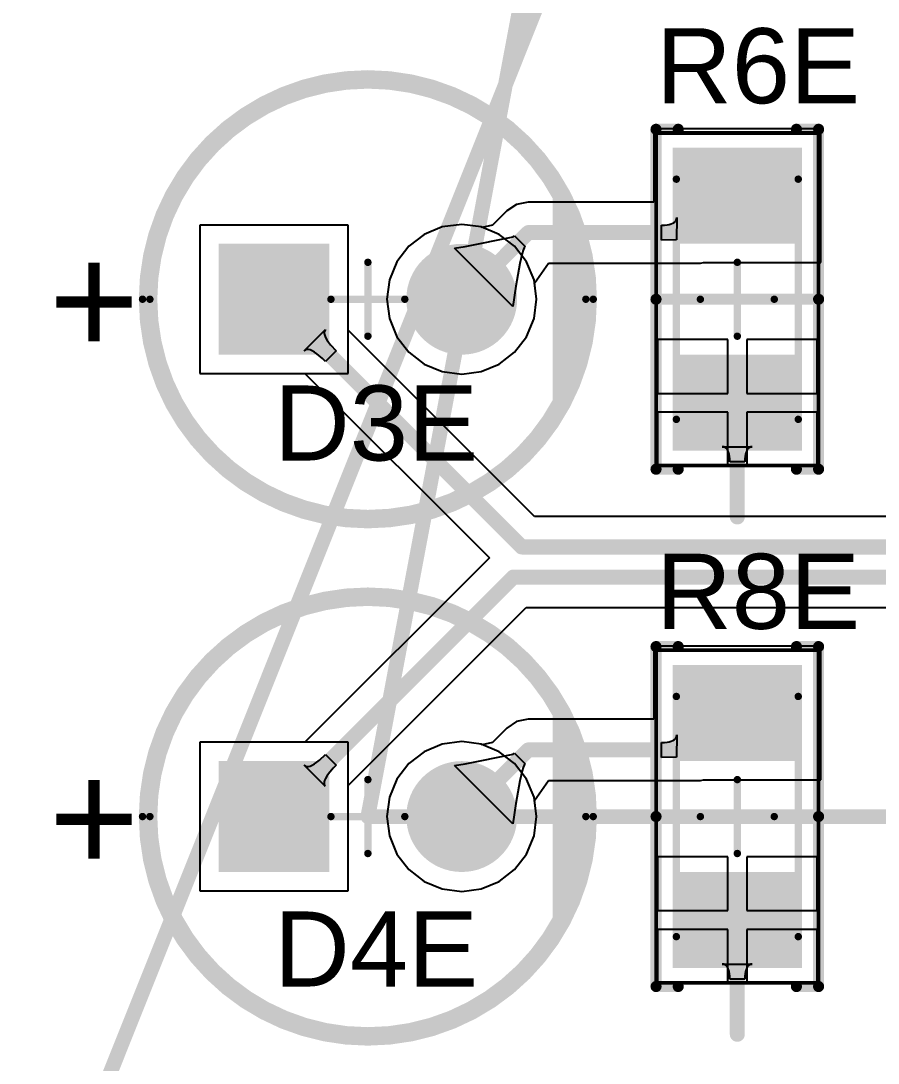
# Model space of a CAD drawing. Header units: inches. Extents: x -0.14 to 3.29, y -0.08 to 7.88.
# Drawn here: x 0.898 to 1.355, y 2.369 to 2.924 of the extents above; entities that cross this region are included whole.
import ezdxf

# ---------------------------------------------------------------- set-up
doc = ezdxf.new("R2010")
doc.units = ezdxf.units.IN
doc.header["$MEASUREMENT"] = 0
for name, color, linetype in [('Bottom Layer', 5, 'Continuous'), ('Bottom Solder', 6, 'Continuous'), ('Multi-Layer', 9, 'Continuous'), ('Pad Holes', 156, 'Continuous'), ('PCBD Notes', 76, 'Continuous'), ('Top 3D Body', 56, 'Continuous'), ('Top Courtyard', 56, 'Continuous'), ('Top Layer', 1, 'Continuous'), ('Top Overlay', 2, 'Continuous'), ('Top Paste', 8, 'Continuous'), ('Top Solder', 216, 'Continuous')]:
    doc.layers.add(name, color=color, linetype=linetype)
doc.styles.add('Arial', font='', dxfattribs={"height": 0.2})
doc.styles.get('Arial').set_extended_font_data('Arial')

# ---------------------------------------------------------------- blocks, each defined once
blk = doc.blocks.new('RES_1206_3216_312')
at = {"layer": 'Top Layer'}
for points in [[(-0.07874, -0.03248), (-0.07874, 0.03248), (-0.0315, 0.03248), (-0.0315, -0.03248)], [(0.0315, -0.03248), (0.0315, 0.03248), (0.07874, 0.03248), (0.07874, -0.03248)]]:
    blk.add_hatch(color=1, dxfattribs=at).paths.add_polyline_path(points)
at = {"layer": 'Top Paste'}
for points in [[(-0.07874, -0.03248), (-0.07874, 0.03248), (-0.0315, 0.03248), (-0.0315, -0.03248)], [(0.0315, -0.03248), (0.0315, 0.03248), (0.07874, 0.03248), (0.07874, -0.03248)]]:
    blk.add_hatch(color=8, dxfattribs=at).paths.add_polyline_path(points)
at = {"layer": 'Top Solder'}
for points in [[(-0.08071, -0.03445), (-0.08071, 0.03445), (-0.02953, 0.03445), (-0.02953, -0.03445)], [(0.02953, -0.03445), (0.02953, 0.03445), (0.08071, 0.03445), (0.08071, -0.03445)]]:
    blk.add_hatch(color=216, dxfattribs=at).paths.add_polyline_path(points)
at = {"layer": 'Top 3D Body'}
for points in [[(0.06398, 0.03248, 0.00394, 0.00394, 0), (-0.06398, 0.03248, 0.00394, 0.00394, 0)], [(-0.06398, -0.03248, 0.00394, 0.00394, 0), (-0.06398, 0.03248, 0.00394, 0.00394, 0)], [(0.06398, -0.03248, 0.00394, 0.00394, 0), (0.06398, 0.03248, 0.00394, 0.00394, 0)], [(0.06398, -0.03248, 0.00394, 0.00394, 0), (-0.06398, -0.03248, 0.00394, 0.00394, 0)]]:
    blk.add_lwpolyline(points, format="xyseb", dxfattribs=at)
for points in [[(-0.06496, 0.03248, 0.00197, 0.00197, 1), (-0.06299, 0.03248, 0.00197, 0.00197, 1)], [(-0.06496, 0.03248, 0.00197, 0.00197, 1), (-0.06299, 0.03248, 0.00197, 0.00197, 1)], [(0.06299, 0.03248, 0.00197, 0.00197, 1), (0.06496, 0.03248, 0.00197, 0.00197, 1)], [(0.06299, 0.03248, 0.00197, 0.00197, 1), (0.06496, 0.03248, 0.00197, 0.00197, 1)], [(-0.06496, -0.03248, 0.00197, 0.00197, 1), (-0.06299, -0.03248, 0.00197, 0.00197, 1)], [(-0.06496, -0.03248, 0.00197, 0.00197, 1), (-0.06299, -0.03248, 0.00197, 0.00197, 1)], [(0.06299, -0.03248, 0.00197, 0.00197, 1), (0.06496, -0.03248, 0.00197, 0.00197, 1)], [(0.06299, -0.03248, 0.00197, 0.00197, 1), (0.06496, -0.03248, 0.00197, 0.00197, 1)]]:
    blk.add_lwpolyline(points, format="xyseb", close=True, dxfattribs=at)
at = {"layer": 'Top Courtyard'}
for points in [[(0.08858, 0.04331, 0.00197, 0.00197, 0), (-0.08858, 0.04331, 0.00197, 0.00197, 0)], [(-0.08858, -0.04331, 0.00197, 0.00197, 0), (-0.08858, 0.04331, 0.00197, 0.00197, 0)], [(0.08858, -0.04331, 0.00197, 0.00197, 0), (0.08858, 0.04331, 0.00197, 0.00197, 0)], [(0, -0.01968, 0.00394, 0.00394, 0), (0, 0.01969, 0.00394, 0.00394, 0)], [(0.01969, 0, 0.00394, 0.00394, 0), (-0.01968, 0, 0.00394, 0.00394, 0)], [(0.08858, -0.04331, 0.00197, 0.00197, 0), (-0.08858, -0.04331, 0.00197, 0.00197, 0)]]:
    blk.add_lwpolyline(points, format="xyseb", dxfattribs=at)
for points in [[(-0.08907, 0.04331, 0.000984, 0.000984, 1), (-0.08809, 0.04331, 0.000984, 0.000984, 1)], [(-0.08907, 0.04331, 0.000984, 0.000984, 1), (-0.08809, 0.04331, 0.000984, 0.000984, 1)], [(0.08809, 0.04331, 0.000984, 0.000984, 1), (0.08907, 0.04331, 0.000984, 0.000984, 1)], [(0.08809, 0.04331, 0.000984, 0.000984, 1), (0.08907, 0.04331, 0.000984, 0.000984, 1)], [(-0.00098, 0.01969, 0.00197, 0.00197, 1), (0.00098, 0.01969, 0.00197, 0.00197, 1)], [(-0.02067, 0, 0.00197, 0.00197, 1), (-0.0187, 0, 0.00197, 0.00197, 1)], [(0.0187, 0, 0.00197, 0.00197, 1), (0.02067, 0, 0.00197, 0.00197, 1)], [(-0.00098, -0.01968, 0.00197, 0.00197, 1), (0.00098, -0.01968, 0.00197, 0.00197, 1)], [(-0.08907, -0.04331, 0.000984, 0.000984, 1), (-0.08809, -0.04331, 0.000984, 0.000984, 1)], [(-0.08907, -0.04331, 0.000984, 0.000984, 1), (-0.08809, -0.04331, 0.000984, 0.000984, 1)], [(0.08809, -0.04331, 0.000984, 0.000984, 1), (0.08907, -0.04331, 0.000984, 0.000984, 1)], [(0.08809, -0.04331, 0.000984, 0.000984, 1), (0.08907, -0.04331, 0.000984, 0.000984, 1)]]:
    blk.add_lwpolyline(points, format="xyseb", close=True, dxfattribs=at)
at = {"layer": 'Top Overlay'}
for points in [[(0.09055, 0.04331, 0.00591, 0.00591, 0), (-0.09055, 0.04331, 0.00591, 0.00591, 0)], [(-0.09055, 0.0315, 0.00591, 0.00591, 0), (-0.09055, 0.04331, 0.00591, 0.00591, 0)], [(0, -0.04331, 0.00591, 0.00591, 0), (0, 0.04331, 0.00591, 0.00591, 0)], [(0.09055, 0.0315, 0.00591, 0.00591, 0), (0.09055, 0.04331, 0.00591, 0.00591, 0)], [(-0.09055, -0.04331, 0.00591, 0.00591, 0), (-0.09055, -0.03149, 0.00591, 0.00591, 0)], [(0.09055, -0.04331, 0.00591, 0.00591, 0), (0.09055, -0.03149, 0.00591, 0.00591, 0)], [(0.09055, -0.04331, 0.00591, 0.00591, 0), (-0.09055, -0.04331, 0.00591, 0.00591, 0)]]:
    blk.add_lwpolyline(points, format="xyseb", dxfattribs=at)
for points in [[(-0.09203, 0.04331, 0.00295, 0.00295, 1), (-0.08907, 0.04331, 0.00295, 0.00295, 1)], [(-0.09203, 0.04331, 0.00295, 0.00295, 1), (-0.08907, 0.04331, 0.00295, 0.00295, 1)], [(-0.00148, 0.04331, 0.00295, 0.00295, 1), (0.00148, 0.04331, 0.00295, 0.00295, 1)], [(0.08908, 0.04331, 0.00295, 0.00295, 1), (0.09203, 0.04331, 0.00295, 0.00295, 1)], [(0.08908, 0.04331, 0.00295, 0.00295, 1), (0.09203, 0.04331, 0.00295, 0.00295, 1)], [(-0.09203, 0.0315, 0.00295, 0.00295, 1), (-0.08907, 0.0315, 0.00295, 0.00295, 1)], [(0.08908, 0.0315, 0.00295, 0.00295, 1), (0.09203, 0.0315, 0.00295, 0.00295, 1)], [(-0.09203, -0.03149, 0.00295, 0.00295, 1), (-0.08907, -0.03149, 0.00295, 0.00295, 1)], [(0.08908, -0.03149, 0.00295, 0.00295, 1), (0.09203, -0.03149, 0.00295, 0.00295, 1)], [(-0.09203, -0.04331, 0.00295, 0.00295, 1), (-0.08907, -0.04331, 0.00295, 0.00295, 1)], [(-0.09203, -0.04331, 0.00295, 0.00295, 1), (-0.08907, -0.04331, 0.00295, 0.00295, 1)], [(-0.00148, -0.04331, 0.00295, 0.00295, 1), (0.00148, -0.04331, 0.00295, 0.00295, 1)], [(0.08908, -0.04331, 0.00295, 0.00295, 1), (0.09203, -0.04331, 0.00295, 0.00295, 1)], [(0.08908, -0.04331, 0.00295, 0.00295, 1), (0.09203, -0.04331, 0.00295, 0.00295, 1)]]:
    blk.add_lwpolyline(points, format="xyseb", close=True, dxfattribs=at)
blk = doc.blocks.new('RES_1206_3216_332')
at = {"layer": 'Top Layer'}
for points in [[(-0.07874, -0.03248), (-0.07874, 0.03248), (-0.0315, 0.03248), (-0.0315, -0.03248)], [(0.0315, -0.03248), (0.0315, 0.03248), (0.07874, 0.03248), (0.07874, -0.03248)]]:
    blk.add_hatch(color=1, dxfattribs=at).paths.add_polyline_path(points)
at = {"layer": 'Top Paste'}
for points in [[(-0.07874, -0.03248), (-0.07874, 0.03248), (-0.0315, 0.03248), (-0.0315, -0.03248)], [(0.0315, -0.03248), (0.0315, 0.03248), (0.07874, 0.03248), (0.07874, -0.03248)]]:
    blk.add_hatch(color=8, dxfattribs=at).paths.add_polyline_path(points)
at = {"layer": 'Top Solder'}
for points in [[(-0.08071, -0.03445), (-0.08071, 0.03445), (-0.02953, 0.03445), (-0.02953, -0.03445)], [(0.02953, -0.03445), (0.02953, 0.03445), (0.08071, 0.03445), (0.08071, -0.03445)]]:
    blk.add_hatch(color=216, dxfattribs=at).paths.add_polyline_path(points)
at = {"layer": 'Top 3D Body'}
for points in [[(0.06398, 0.03248, 0.00394, 0.00394, 0), (-0.06398, 0.03248, 0.00394, 0.00394, 0)], [(-0.06398, -0.03248, 0.00394, 0.00394, 0), (-0.06398, 0.03248, 0.00394, 0.00394, 0)], [(0.06398, -0.03248, 0.00394, 0.00394, 0), (0.06398, 0.03248, 0.00394, 0.00394, 0)], [(0.06398, -0.03248, 0.00394, 0.00394, 0), (-0.06398, -0.03248, 0.00394, 0.00394, 0)]]:
    blk.add_lwpolyline(points, format="xyseb", dxfattribs=at)
for points in [[(-0.06496, 0.03248, 0.00197, 0.00197, 1), (-0.06299, 0.03248, 0.00197, 0.00197, 1)], [(-0.06496, 0.03248, 0.00197, 0.00197, 1), (-0.06299, 0.03248, 0.00197, 0.00197, 1)], [(0.06299, 0.03248, 0.00197, 0.00197, 1), (0.06496, 0.03248, 0.00197, 0.00197, 1)], [(0.06299, 0.03248, 0.00197, 0.00197, 1), (0.06496, 0.03248, 0.00197, 0.00197, 1)], [(-0.06496, -0.03248, 0.00197, 0.00197, 1), (-0.06299, -0.03248, 0.00197, 0.00197, 1)], [(-0.06496, -0.03248, 0.00197, 0.00197, 1), (-0.06299, -0.03248, 0.00197, 0.00197, 1)], [(0.06299, -0.03248, 0.00197, 0.00197, 1), (0.06496, -0.03248, 0.00197, 0.00197, 1)], [(0.06299, -0.03248, 0.00197, 0.00197, 1), (0.06496, -0.03248, 0.00197, 0.00197, 1)]]:
    blk.add_lwpolyline(points, format="xyseb", close=True, dxfattribs=at)
at = {"layer": 'Top Courtyard'}
for points in [[(0.08858, 0.04331, 0.00197, 0.00197, 0), (-0.08858, 0.04331, 0.00197, 0.00197, 0)], [(-0.08858, -0.04331, 0.00197, 0.00197, 0), (-0.08858, 0.04331, 0.00197, 0.00197, 0)], [(0.08858, -0.04331, 0.00197, 0.00197, 0), (0.08858, 0.04331, 0.00197, 0.00197, 0)], [(0, -0.01968, 0.00394, 0.00394, 0), (0, 0.01969, 0.00394, 0.00394, 0)], [(0.01968, 0, 0.00394, 0.00394, 0), (-0.01969, 0, 0.00394, 0.00394, 0)], [(0.08858, -0.04331, 0.00197, 0.00197, 0), (-0.08858, -0.04331, 0.00197, 0.00197, 0)]]:
    blk.add_lwpolyline(points, format="xyseb", dxfattribs=at)
for points in [[(-0.08907, 0.04331, 0.000984, 0.000984, 1), (-0.08809, 0.04331, 0.000984, 0.000984, 1)], [(-0.08907, 0.04331, 0.000984, 0.000984, 1), (-0.08809, 0.04331, 0.000984, 0.000984, 1)], [(0.08809, 0.04331, 0.000984, 0.000984, 1), (0.08907, 0.04331, 0.000984, 0.000984, 1)], [(0.08809, 0.04331, 0.000984, 0.000984, 1), (0.08907, 0.04331, 0.000984, 0.000984, 1)], [(-0.00098, 0.01969, 0.00197, 0.00197, 1), (0.00098, 0.01969, 0.00197, 0.00197, 1)], [(-0.02067, 0, 0.00197, 0.00197, 1), (-0.0187, 0, 0.00197, 0.00197, 1)], [(0.0187, 0, 0.00197, 0.00197, 1), (0.02067, 0, 0.00197, 0.00197, 1)], [(-0.00098, -0.01968, 0.00197, 0.00197, 1), (0.00098, -0.01968, 0.00197, 0.00197, 1)], [(-0.08907, -0.04331, 0.000984, 0.000984, 1), (-0.08809, -0.04331, 0.000984, 0.000984, 1)], [(-0.08907, -0.04331, 0.000984, 0.000984, 1), (-0.08809, -0.04331, 0.000984, 0.000984, 1)], [(0.08809, -0.04331, 0.000984, 0.000984, 1), (0.08907, -0.04331, 0.000984, 0.000984, 1)], [(0.08809, -0.04331, 0.000984, 0.000984, 1), (0.08907, -0.04331, 0.000984, 0.000984, 1)]]:
    blk.add_lwpolyline(points, format="xyseb", close=True, dxfattribs=at)
at = {"layer": 'Top Overlay'}
for points in [[(0.09055, 0.04331, 0.00591, 0.00591, 0), (-0.09055, 0.04331, 0.00591, 0.00591, 0)], [(-0.09055, 0.0315, 0.00591, 0.00591, 0), (-0.09055, 0.04331, 0.00591, 0.00591, 0)], [(0, -0.04331, 0.00591, 0.00591, 0), (0, 0.04331, 0.00591, 0.00591, 0)], [(0.09055, 0.0315, 0.00591, 0.00591, 0), (0.09055, 0.04331, 0.00591, 0.00591, 0)], [(-0.09055, -0.04331, 0.00591, 0.00591, 0), (-0.09055, -0.03149, 0.00591, 0.00591, 0)], [(0.09055, -0.04331, 0.00591, 0.00591, 0), (0.09055, -0.03149, 0.00591, 0.00591, 0)], [(0.09055, -0.04331, 0.00591, 0.00591, 0), (-0.09055, -0.04331, 0.00591, 0.00591, 0)]]:
    blk.add_lwpolyline(points, format="xyseb", dxfattribs=at)
for points in [[(-0.09203, 0.04331, 0.00295, 0.00295, 1), (-0.08908, 0.04331, 0.00295, 0.00295, 1)], [(-0.09203, 0.04331, 0.00295, 0.00295, 1), (-0.08908, 0.04331, 0.00295, 0.00295, 1)], [(-0.00148, 0.04331, 0.00295, 0.00295, 1), (0.00148, 0.04331, 0.00295, 0.00295, 1)], [(0.08907, 0.04331, 0.00295, 0.00295, 1), (0.09203, 0.04331, 0.00295, 0.00295, 1)], [(0.08907, 0.04331, 0.00295, 0.00295, 1), (0.09203, 0.04331, 0.00295, 0.00295, 1)], [(-0.09203, 0.0315, 0.00295, 0.00295, 1), (-0.08908, 0.0315, 0.00295, 0.00295, 1)], [(0.08907, 0.0315, 0.00295, 0.00295, 1), (0.09203, 0.0315, 0.00295, 0.00295, 1)], [(-0.09203, -0.03149, 0.00295, 0.00295, 1), (-0.08908, -0.03149, 0.00295, 0.00295, 1)], [(0.08907, -0.03149, 0.00295, 0.00295, 1), (0.09203, -0.03149, 0.00295, 0.00295, 1)], [(-0.09203, -0.04331, 0.00295, 0.00295, 1), (-0.08908, -0.04331, 0.00295, 0.00295, 1)], [(-0.09203, -0.04331, 0.00295, 0.00295, 1), (-0.08908, -0.04331, 0.00295, 0.00295, 1)], [(-0.00148, -0.04331, 0.00295, 0.00295, 1), (0.00148, -0.04331, 0.00295, 0.00295, 1)], [(0.08907, -0.04331, 0.00295, 0.00295, 1), (0.09203, -0.04331, 0.00295, 0.00295, 1)], [(0.08907, -0.04331, 0.00295, 0.00295, 1), (0.09203, -0.04331, 0.00295, 0.00295, 1)]]:
    blk.add_lwpolyline(points, format="xyseb", close=True, dxfattribs=at)
blk = doc.blocks.new('ED49B4F6_595F_4D62_96BB_D7184CAA9B94_415')
at = {"layer": 'Bottom Layer'}
blk.add_hatch(color=5, dxfattribs=at).paths.add_polyline_path([(-0.02244, -0.02756), (-0.07756, -0.02756), (-0.07756, 0.02756), (-0.02244, 0.02756)])
h = blk.add_hatch(color=5, dxfattribs=at)
edge = h.paths.add_edge_path()
edge.add_arc((0.05, 0), 0.02756, 0, 360)
at = {"layer": 'Bottom Solder'}
blk.add_hatch(color=6, dxfattribs=at).paths.add_polyline_path([(-0.02047, -0.02953), (-0.07953, -0.02953), (-0.07953, 0.02953), (-0.02047, 0.02953)])
h = blk.add_hatch(color=6, dxfattribs=at)
edge = h.paths.add_edge_path()
edge.add_arc((0.05, 0), 0.02953, 0, 360)
at = {"layer": 'Multi-Layer'}
blk.add_hatch(color=9, dxfattribs=at).paths.add_polyline_path([(-0.02244, -0.02756), (-0.07756, -0.02756), (-0.07756, 0.02756), (-0.02244, 0.02756)])
h = blk.add_hatch(color=9, dxfattribs=at)
edge = h.paths.add_edge_path()
edge.add_arc((0.05, 0), 0.02756, 0, 360)
at = {"layer": 'Pad Holes'}
h = blk.add_hatch(color=7, dxfattribs=at)
edge = h.paths.add_edge_path()
edge.add_arc((-0.05, 0), 0.0175, 0, 360)
h = blk.add_hatch(color=7, dxfattribs=at)
edge = h.paths.add_edge_path()
edge.add_arc((0.05, 0), 0.0175, 0, 360)
at = {"layer": 'Top Layer'}
blk.add_hatch(color=1, dxfattribs=at).paths.add_polyline_path([(-0.02244, -0.02756), (-0.07756, -0.02756), (-0.07756, 0.02756), (-0.02244, 0.02756)])
h = blk.add_hatch(color=1, dxfattribs=at)
edge = h.paths.add_edge_path()
edge.add_arc((0.05, 0), 0.02756, 0, 360)
at = {"layer": 'Top Solder'}
blk.add_hatch(color=216, dxfattribs=at).paths.add_polyline_path([(-0.02047, -0.02953), (-0.07953, -0.02953), (-0.07953, 0.02953), (-0.02047, 0.02953)])
h = blk.add_hatch(color=216, dxfattribs=at)
edge = h.paths.add_edge_path()
edge.add_arc((0.05, 0), 0.02953, 0, 360)
at = {"layer": 'Top 3D Body'}
for points in [[(0.11614, 0, 0.00394, 0.00394, 1), (-0.11614, 0, 0.00394, 0.00394, 1)], [(-0.11713, 0, 0.00197, 0.00197, 1), (-0.11516, 0, 0.00197, 0.00197, 1)], [(0.11516, 0, 0.00197, 0.00197, 1), (0.11713, 0, 0.00197, 0.00197, 1)]]:
    blk.add_lwpolyline(points, format="xyseb", close=True, dxfattribs=at)
at = {"layer": 'Top Courtyard'}
for points in [[(0.12008, 0, 0.00394, 0.00394, 1), (-0.12008, 0, 0.00394, 0.00394, 1)], [(-0.00098, 0.01968, 0.00197, 0.00197, 1), (0.00099, 0.01968, 0.00197, 0.00197, 1)], [(-0.12106, 0, 0.00197, 0.00197, 1), (-0.11909, 0, 0.00197, 0.00197, 1)], [(-0.02067, 0, 0.00197, 0.00197, 1), (-0.0187, 0, 0.00197, 0.00197, 1)], [(0.0187, 0, 0.00197, 0.00197, 1), (0.02067, 0, 0.00197, 0.00197, 1)], [(0.11909, 0, 0.00197, 0.00197, 1), (0.12106, 0, 0.00197, 0.00197, 1)], [(-0.00098, -0.01969, 0.00197, 0.00197, 1), (0.00099, -0.01969, 0.00197, 0.00197, 1)]]:
    blk.add_lwpolyline(points, format="xyseb", close=True, dxfattribs=at)
for points in [[(0, -0.01969, 0.00394, 0.00394, 0), (0, 0.01968, 0.00394, 0.00394, 0)], [(-0.01968, 0, 0.00394, 0.00394, 0), (0.01969, 0, 0.00394, 0.00394, 0)]]:
    blk.add_lwpolyline(points, format="xyseb", dxfattribs=at)
at = {"layer": 'Top Overlay'}
for points in [[(0.11614, 0, 0.00787, 0.00787, 1), (-0.11614, 0, 0.00787, 0.00787, 1)], [(0.10039, 0.05512, 0.00394, 0.00394, 1), (0.10433, 0.05512, 0.00394, 0.00394, 1)], [(0.10433, 0.03937, 0.00394, 0.00394, 1), (0.10827, 0.03937, 0.00394, 0.00394, 1)], [(0.10827, 0.02362, 0.00394, 0.00394, 1), (0.11221, 0.02362, 0.00394, 0.00394, 1)], [(-0.11811, 0, 0.00394, 0.00394, 1), (-0.11417, 0, 0.00394, 0.00394, 1)], [(0.11417, 0, 0.00394, 0.00394, 1), (0.11811, 0, 0.00394, 0.00394, 1)], [(0.10827, -0.02756, 0.00394, 0.00394, 1), (0.11221, -0.02756, 0.00394, 0.00394, 1)], [(0.10039, -0.03937, 0.00394, 0.00394, 1), (0.10433, -0.03937, 0.00394, 0.00394, 1)], [(0.10039, -0.03937, 0.00394, 0.00394, 1), (0.10433, -0.03937, 0.00394, 0.00394, 1)], [(0.10433, -0.03937, 0.00394, 0.00394, 1), (0.10827, -0.03937, 0.00394, 0.00394, 1)], [(0.10039, -0.05512, 0.00394, 0.00394, 1), (0.10433, -0.05512, 0.00394, 0.00394, 1)]]:
    blk.add_lwpolyline(points, format="xyseb", close=True, dxfattribs=at)
for points in [[(0.10236, -0.03937, 0.00787, 0.00787, 0), (0.10236, 0.05512, 0.00787, 0.00787, 0)], [(0.1063, -0.03937, 0.00787, 0.00787, 0), (0.1063, 0.03937, 0.00787, 0.00787, 0)], [(0.11024, -0.02756, 0.00787, 0.00787, 0), (0.11024, 0.02362, 0.00787, 0.00787, 0)], [(0.10236, -0.05512, 0.00787, 0.00787, 0), (0.10236, -0.03937, 0.00787, 0.00787, 0)]]:
    blk.add_lwpolyline(points, format="xyseb", dxfattribs=at)
at = {"layer": 'Top Overlay', "style": 'Arial'}
blk.add_text('+', height=0.05906, dxfattribs=at).set_placement((-0.17, -0.03))
blk = doc.blocks.new('ED49B4F6_595F_4D62_96BB_D7184CAA9B94_425')
at = {"layer": 'Bottom Layer'}
blk.add_hatch(color=5, dxfattribs=at).paths.add_polyline_path([(-0.02244, -0.02756), (-0.07756, -0.02756), (-0.07756, 0.02756), (-0.02244, 0.02756)])
h = blk.add_hatch(color=5, dxfattribs=at)
edge = h.paths.add_edge_path()
edge.add_arc((0.05, 0), 0.02756, 0, 360)
at = {"layer": 'Bottom Solder'}
blk.add_hatch(color=6, dxfattribs=at).paths.add_polyline_path([(-0.02047, -0.02953), (-0.07953, -0.02953), (-0.07953, 0.02953), (-0.02047, 0.02953)])
h = blk.add_hatch(color=6, dxfattribs=at)
edge = h.paths.add_edge_path()
edge.add_arc((0.05, 0), 0.02953, 0, 360)
at = {"layer": 'Multi-Layer'}
blk.add_hatch(color=9, dxfattribs=at).paths.add_polyline_path([(-0.02244, -0.02756), (-0.07756, -0.02756), (-0.07756, 0.02756), (-0.02244, 0.02756)])
h = blk.add_hatch(color=9, dxfattribs=at)
edge = h.paths.add_edge_path()
edge.add_arc((0.05, 0), 0.02756, 0, 360)
at = {"layer": 'Pad Holes'}
h = blk.add_hatch(color=7, dxfattribs=at)
edge = h.paths.add_edge_path()
edge.add_arc((-0.05, 0), 0.0175, 0, 360)
h = blk.add_hatch(color=7, dxfattribs=at)
edge = h.paths.add_edge_path()
edge.add_arc((0.05, 0), 0.0175, 0, 360)
at = {"layer": 'Top Layer'}
blk.add_hatch(color=1, dxfattribs=at).paths.add_polyline_path([(-0.02244, -0.02756), (-0.07756, -0.02756), (-0.07756, 0.02756), (-0.02244, 0.02756)])
h = blk.add_hatch(color=1, dxfattribs=at)
edge = h.paths.add_edge_path()
edge.add_arc((0.05, 0), 0.02756, 0, 360)
at = {"layer": 'Top Solder'}
blk.add_hatch(color=216, dxfattribs=at).paths.add_polyline_path([(-0.02047, -0.02953), (-0.07953, -0.02953), (-0.07953, 0.02953), (-0.02047, 0.02953)])
h = blk.add_hatch(color=216, dxfattribs=at)
edge = h.paths.add_edge_path()
edge.add_arc((0.05, 0), 0.02953, 0, 360)
at = {"layer": 'Top 3D Body'}
for points in [[(0.11614, 0, 0.00394, 0.00394, 1), (-0.11614, 0, 0.00394, 0.00394, 1)], [(-0.11713, 0, 0.00197, 0.00197, 1), (-0.11516, 0, 0.00197, 0.00197, 1)], [(0.11516, 0, 0.00197, 0.00197, 1), (0.11713, 0, 0.00197, 0.00197, 1)]]:
    blk.add_lwpolyline(points, format="xyseb", close=True, dxfattribs=at)
at = {"layer": 'Top Courtyard'}
for points in [[(0.12008, 0, 0.00394, 0.00394, 1), (-0.12008, 0, 0.00394, 0.00394, 1)], [(-0.00098, 0.01969, 0.00197, 0.00197, 1), (0.00099, 0.01969, 0.00197, 0.00197, 1)], [(-0.12106, 0, 0.00197, 0.00197, 1), (-0.11909, 0, 0.00197, 0.00197, 1)], [(-0.02067, 0, 0.00197, 0.00197, 1), (-0.0187, 0, 0.00197, 0.00197, 1)], [(0.0187, 0, 0.00197, 0.00197, 1), (0.02067, 0, 0.00197, 0.00197, 1)], [(0.11909, 0, 0.00197, 0.00197, 1), (0.12106, 0, 0.00197, 0.00197, 1)], [(-0.00098, -0.01968, 0.00197, 0.00197, 1), (0.00099, -0.01968, 0.00197, 0.00197, 1)]]:
    blk.add_lwpolyline(points, format="xyseb", close=True, dxfattribs=at)
for points in [[(0, -0.01968, 0.00394, 0.00394, 0), (0, 0.01969, 0.00394, 0.00394, 0)], [(-0.01968, 0, 0.00394, 0.00394, 0), (0.01969, 0, 0.00394, 0.00394, 0)]]:
    blk.add_lwpolyline(points, format="xyseb", dxfattribs=at)
at = {"layer": 'Top Overlay'}
for points in [[(0.11614, 0, 0.00787, 0.00787, 1), (-0.11614, 0, 0.00787, 0.00787, 1)], [(0.10039, 0.05512, 0.00394, 0.00394, 1), (0.10433, 0.05512, 0.00394, 0.00394, 1)], [(0.10433, 0.03937, 0.00394, 0.00394, 1), (0.10827, 0.03937, 0.00394, 0.00394, 1)], [(0.10827, 0.02362, 0.00394, 0.00394, 1), (0.11221, 0.02362, 0.00394, 0.00394, 1)], [(-0.11811, 0, 0.00394, 0.00394, 1), (-0.11417, 0, 0.00394, 0.00394, 1)], [(0.11417, 0, 0.00394, 0.00394, 1), (0.11811, 0, 0.00394, 0.00394, 1)], [(0.10827, -0.02756, 0.00394, 0.00394, 1), (0.11221, -0.02756, 0.00394, 0.00394, 1)], [(0.10039, -0.03937, 0.00394, 0.00394, 1), (0.10433, -0.03937, 0.00394, 0.00394, 1)], [(0.10039, -0.03937, 0.00394, 0.00394, 1), (0.10433, -0.03937, 0.00394, 0.00394, 1)], [(0.10433, -0.03937, 0.00394, 0.00394, 1), (0.10827, -0.03937, 0.00394, 0.00394, 1)], [(0.10039, -0.05512, 0.00394, 0.00394, 1), (0.10433, -0.05512, 0.00394, 0.00394, 1)]]:
    blk.add_lwpolyline(points, format="xyseb", close=True, dxfattribs=at)
for points in [[(0.10236, -0.03937, 0.00787, 0.00787, 0), (0.10236, 0.05512, 0.00787, 0.00787, 0)], [(0.1063, -0.03937, 0.00787, 0.00787, 0), (0.1063, 0.03937, 0.00787, 0.00787, 0)], [(0.11024, -0.02756, 0.00787, 0.00787, 0), (0.11024, 0.02362, 0.00787, 0.00787, 0)], [(0.10236, -0.05512, 0.00787, 0.00787, 0), (0.10236, -0.03937, 0.00787, 0.00787, 0)]]:
    blk.add_lwpolyline(points, format="xyseb", dxfattribs=at)
at = {"layer": 'Top Overlay', "style": 'Arial'}
blk.add_text('+', height=0.05906, dxfattribs=at).set_placement((-0.17, -0.03))

msp = doc.modelspace()

# ---------------------------------------------------------------- linework, layer by layer
at = {"layer": 'Bottom Layer'}
for p, q in [((1.13268, 2.81549), (1.12235, 2.81413)), ((1.143, 2.81413), (1.13268, 2.81549)), ((1.07224, 2.81515), (0.99312, 2.81515)), ((0.99312, 2.81515), (0.99312, 2.73603)), ((1.07224, 2.73603), (1.07224, 2.81515)), ((1.11273, 2.81014), (1.10446, 2.8038)), ((1.12235, 2.81413), (1.11273, 2.81014)), ((1.15263, 2.81014), (1.143, 2.81413)), ((1.16089, 2.8038), (1.15263, 2.81014)), ((1.10446, 2.8038), (1.09812, 2.79554)), ((1.16723, 2.79554), (1.16089, 2.8038)), ((1.09812, 2.79554), (1.09414, 2.78592)), ((1.17122, 2.78592), (1.16723, 2.79554)), ((1.09414, 2.78592), (1.09278, 2.77559)), ((1.17258, 2.77559), (1.17122, 2.78592)), ((1.09278, 2.77559), (1.09414, 2.76526)), ((1.17122, 2.76526), (1.17258, 2.77559)), ((1.09414, 2.76526), (1.09812, 2.75564)), ((1.16723, 2.75564), (1.17122, 2.76526)), ((1.09812, 2.75564), (1.10446, 2.74738)), ((1.16089, 2.74738), (1.16723, 2.75564)), ((1.10446, 2.74738), (1.11273, 2.74104)), ((1.15263, 2.74104), (1.16089, 2.74738)), ((1.11273, 2.74104), (1.12235, 2.73705)), ((1.143, 2.73705), (1.15263, 2.74104)), ((0.99312, 2.73603), (1.07224, 2.73603)), ((1.12235, 2.73705), (1.13268, 2.73569)), ((1.13268, 2.73569), (1.143, 2.73705)), ((1.07224, 2.53956), (0.99312, 2.53956)), ((0.99312, 2.53956), (0.99312, 2.46044)), ((1.07224, 2.46044), (1.07224, 2.53956)), ((1.12235, 2.53854), (1.11273, 2.53455)), ((1.13268, 2.5399), (1.12235, 2.53854)), ((1.143, 2.53854), (1.13268, 2.5399)), ((1.15263, 2.53455), (1.143, 2.53854)), ((1.11273, 2.53455), (1.10446, 2.52821)), ((1.16089, 2.52821), (1.15263, 2.53455)), ((1.10446, 2.52821), (1.09812, 2.51995)), ((1.16723, 2.51995), (1.16089, 2.52821)), ((1.09812, 2.51995), (1.09414, 2.51033)), ((1.17122, 2.51033), (1.16723, 2.51995)), ((1.09414, 2.51033), (1.09278, 2.5)), ((1.17258, 2.5), (1.17122, 2.51033)), ((1.09278, 2.5), (1.09414, 2.48967)), ((1.17122, 2.48967), (1.17258, 2.5)), ((1.09414, 2.48967), (1.09812, 2.48005)), ((1.16723, 2.48005), (1.17122, 2.48967)), ((1.09812, 2.48005), (1.10446, 2.47179)), ((1.16089, 2.47179), (1.16723, 2.48005)), ((1.10446, 2.47179), (1.11273, 2.46545)), ((1.15263, 2.46545), (1.16089, 2.47179)), ((0.99312, 2.46044), (1.07224, 2.46044)), ((1.11273, 2.46545), (1.12235, 2.46146)), ((1.12235, 2.46146), (1.13268, 2.4601)), ((1.13268, 2.4601), (1.143, 2.46146)), ((1.143, 2.46146), (1.15263, 2.46545))]:
    msp.add_line(p, q, dxfattribs=at)
at = {"layer": 'PCBD Notes'}
for points in [[(0, 0, 0.00787, 0.00787, 0), (3.14961, 7.87402, 0.00787, 0.00787, 0)], [(1.08268, 2.5, 0.00787, 0.00787, 0), (2.06693, 7.73622, 0.00787, 0.00787, 0)], [(1.08268, 2.5, 0.00787, 0.00787, 0), (2.06693, 2.5, 0.00787, 0.00787, 0)]]:
    msp.add_lwpolyline(points, format="xyseb", dxfattribs=at)
msp.add_lwpolyline([(1.08071, 2.5, 0.00394, 0.00394, 1), (1.08465, 2.5, 0.00394, 0.00394, 1)], format="xyseb", close=True, dxfattribs=at)
msp.add_lwpolyline([(1.08071, 2.5, 0.00394, 0.00394, 1), (1.08465, 2.5, 0.00394, 0.00394, 1)], format="xyseb", close=True, dxfattribs=at)
at = {"layer": 'Top Layer'}
for p, q in [((1.32401, 2.86633), (1.23505, 2.86633)), ((1.23505, 2.86633), (1.23505, 2.8274)), ((1.32401, 2.79509), (1.32401, 2.86633)), ((1.16817, 2.8274), (1.16193, 2.82616)), ((1.23505, 2.8274), (1.16817, 2.8274)), ((1.15664, 2.82262), (1.149, 2.81498)), ((1.16193, 2.82616), (1.15664, 2.82262)), ((1.13268, 2.81549), (1.12235, 2.81413)), ((1.143, 2.81413), (1.13268, 2.81549)), ((1.24208, 2.81525), (1.24329, 2.81545)), ((1.24329, 2.81545), (1.24435, 2.81573)), ((1.24435, 2.81573), (1.24524, 2.81609)), ((1.24524, 2.81609), (1.24597, 2.81653)), ((1.24597, 2.81653), (1.24654, 2.81705)), ((1.24654, 2.81705), (1.24695, 2.81765)), ((1.24695, 2.81765), (1.2472, 2.81833)), ((1.24729, 2.81909), (1.24717, 2.80721)), ((1.2472, 2.81833), (1.24729, 2.81909)), ((1.07224, 2.81515), (0.99312, 2.81515)), ((0.99312, 2.81515), (0.99312, 2.73603)), ((1.07224, 2.7591), (1.07224, 2.81515)), ((1.11273, 2.81014), (1.10446, 2.8038)), ((1.12235, 2.81413), (1.11273, 2.81014)), ((1.1436, 2.81388), (1.143, 2.81413)), ((1.149, 2.81498), (1.1436, 2.81388)), ((1.23917, 2.81509), (1.2407, 2.81513)), ((1.23917, 2.80709), (1.23917, 2.81509)), ((1.2407, 2.81513), (1.24208, 2.81525)), ((1.13447, 2.8037), (1.16009, 2.80891)), ((1.16009, 2.80891), (1.16082, 2.80939)), ((1.16082, 2.80939), (1.16648, 2.80373)), ((1.24717, 2.80721), (1.23917, 2.80709)), ((1.10446, 2.8038), (1.09812, 2.79554)), ((1.1288, 2.80287), (1.13447, 2.8037)), ((1.15996, 2.77171), (1.1288, 2.80287)), ((1.16493, 2.79989), (1.16371, 2.79458)), ((1.16549, 2.80172), (1.16493, 2.79989)), ((1.166, 2.803), (1.16549, 2.80172)), ((1.16648, 2.80373), (1.166, 2.803)), ((1.09812, 2.79554), (1.09414, 2.78592)), ((1.16371, 2.79458), (1.16158, 2.78251)), ((1.17144, 2.78422), (1.17891, 2.79477)), ((1.17891, 2.79477), (1.25991, 2.79477)), ((1.25991, 2.79477), (1.26148, 2.79509)), ((1.26148, 2.79509), (1.32401, 2.79509)), ((1.09414, 2.78592), (1.09278, 2.77559)), ((1.16158, 2.78251), (1.15996, 2.77171)), ((1.17258, 2.77559), (1.17144, 2.78422)), ((1.09278, 2.77559), (1.09414, 2.76526)), ((1.17122, 2.76526), (1.17258, 2.77559)), ((1.09414, 2.76526), (1.09812, 2.75564)), ((1.16723, 2.75564), (1.17122, 2.76526)), ((1.0488, 2.74815), (1.06012, 2.75946)), ((1.05966, 2.75884), (1.05944, 2.75811)), ((1.05944, 2.75811), (1.05944, 2.75726)), ((1.05944, 2.75726), (1.05966, 2.7563)), ((1.06012, 2.75946), (1.05966, 2.75884)), ((1.05966, 2.7563), (1.06012, 2.75522)), ((1.06012, 2.75522), (1.0608, 2.75403)), ((1.17142, 2.65992), (1.07224, 2.7591)), ((1.09812, 2.75564), (1.10446, 2.74738)), ((1.16089, 2.74738), (1.16723, 2.75564)), ((1.05016, 2.74883), (1.04943, 2.7486)), ((1.05101, 2.74883), (1.05016, 2.74883)), ((1.05197, 2.7486), (1.05101, 2.74883)), ((1.0608, 2.75403), (1.0617, 2.75273)), ((1.0617, 2.75273), (1.06283, 2.75132)), ((1.06283, 2.75132), (1.06577, 2.74815)), ((1.27453, 2.75409), (1.23705, 2.75409)), ((1.23705, 2.75409), (1.23705, 2.72547)), ((1.27453, 2.72547), (1.27453, 2.75409)), ((1.32201, 2.75409), (1.28453, 2.75409)), ((1.28453, 2.75409), (1.28453, 2.72547)), ((1.32201, 2.72547), (1.32201, 2.75409)), ((1.04943, 2.7486), (1.0488, 2.74815)), ((1.05305, 2.74815), (1.05197, 2.7486)), ((1.05423, 2.74747), (1.05305, 2.74815)), ((1.05553, 2.74657), (1.05423, 2.74747)), ((1.05848, 2.74408), (1.05553, 2.74657)), ((1.06012, 2.74249), (1.05848, 2.74408)), ((1.06577, 2.74815), (1.06012, 2.74249)), ((1.10446, 2.74738), (1.11273, 2.74104)), ((1.15263, 2.74104), (1.16089, 2.74738)), ((1.11273, 2.74104), (1.12235, 2.73705)), ((1.143, 2.73705), (1.15263, 2.74104)), ((0.99312, 2.73603), (1.04917, 2.73603)), ((1.04917, 2.73603), (1.1474, 2.6378)), ((1.12235, 2.73705), (1.13268, 2.73569)), ((1.13268, 2.73569), (1.143, 2.73705)), ((1.23705, 2.72547), (1.27453, 2.72547)), ((1.28453, 2.72547), (1.32201, 2.72547)), ((1.27453, 2.71547), (1.23705, 2.71547)), ((1.23705, 2.71547), (1.23705, 2.68685)), ((1.27453, 2.68685), (1.27453, 2.71547)), ((1.32201, 2.71547), (1.28453, 2.71547)), ((1.28453, 2.71547), (1.28453, 2.68685)), ((1.32201, 2.68685), (1.32201, 2.71547)), ((1.27229, 2.69689), (1.27153, 2.69697)), ((1.27153, 2.69697), (1.28753, 2.69697)), ((1.27297, 2.69665), (1.27229, 2.69689)), ((1.27357, 2.69625), (1.27297, 2.69665)), ((1.27409, 2.69569), (1.27357, 2.69625)), ((1.27453, 2.69497), (1.27409, 2.69569)), ((1.27489, 2.69409), (1.27453, 2.69497)), ((1.27517, 2.69305), (1.27489, 2.69409)), ((1.28417, 2.69409), (1.28389, 2.69305)), ((1.28453, 2.69497), (1.28417, 2.69409)), ((1.28497, 2.69569), (1.28453, 2.69497)), ((1.28549, 2.69625), (1.28497, 2.69569)), ((1.28609, 2.69665), (1.28549, 2.69625)), ((1.28677, 2.69689), (1.28609, 2.69665)), ((1.28753, 2.69697), (1.28677, 2.69689)), ((1.27537, 2.69185), (1.27517, 2.69305)), ((1.27549, 2.69049), (1.27537, 2.69185)), ((1.27553, 2.68897), (1.27549, 2.69049)), ((1.28353, 2.68897), (1.27553, 2.68897)), ((1.28357, 2.69049), (1.28353, 2.68897)), ((1.28369, 2.69185), (1.28357, 2.69049)), ((1.28389, 2.69305), (1.28369, 2.69185)), ((1.23705, 2.68685), (1.27453, 2.68685)), ((1.28453, 2.68685), (1.32201, 2.68685)), ((1.37882, 2.65992), (1.17142, 2.65992)), ((1.1474, 2.6378), (1.04917, 2.53956)), ((1.07224, 2.51649), (1.16704, 2.61129)), ((1.16704, 2.61129), (1.39816, 2.61129)), ((1.32401, 2.59074), (1.23505, 2.59074)), ((1.23505, 2.59074), (1.23505, 2.55181)), ((1.32401, 2.5195), (1.32401, 2.59074)), ((1.16193, 2.55057), (1.15664, 2.54703)), ((1.16817, 2.55181), (1.16193, 2.55057)), ((1.23505, 2.55181), (1.16817, 2.55181)), ((1.15664, 2.54703), (1.149, 2.53939)), ((1.24729, 2.5435), (1.24717, 2.53162)), ((1.2472, 2.54274), (1.24729, 2.5435)), ((1.04917, 2.53956), (0.99312, 2.53956)), ((0.99312, 2.53956), (0.99312, 2.46044)), ((1.12235, 2.53854), (1.11273, 2.53455)), ((1.13268, 2.5399), (1.12235, 2.53854)), ((1.143, 2.53854), (1.13268, 2.5399)), ((1.1436, 2.53829), (1.143, 2.53854)), ((1.149, 2.53939), (1.1436, 2.53829)), ((1.23917, 2.5395), (1.2407, 2.53954)), ((1.23917, 2.5315), (1.23917, 2.5395)), ((1.2407, 2.53954), (1.24208, 2.53966)), ((1.24208, 2.53966), (1.24329, 2.53986)), ((1.24329, 2.53986), (1.24435, 2.54014)), ((1.24435, 2.54014), (1.24524, 2.5405)), ((1.24524, 2.5405), (1.24597, 2.54094)), ((1.24597, 2.54094), (1.24654, 2.54146)), ((1.24654, 2.54146), (1.24695, 2.54206)), ((1.24695, 2.54206), (1.2472, 2.54274)), ((1.05693, 2.53013), (1.06012, 2.5331)), ((1.06012, 2.5331), (1.06577, 2.52744)), ((1.11273, 2.53455), (1.10446, 2.52821)), ((1.13447, 2.52811), (1.16009, 2.53332)), ((1.16009, 2.53332), (1.16082, 2.5338)), ((1.16082, 2.5338), (1.16648, 2.52814)), ((1.06, 2.51613), (1.0488, 2.52732)), ((1.0488, 2.52732), (1.04941, 2.52688)), ((1.04941, 2.52688), (1.05014, 2.52666)), ((1.05014, 2.52666), (1.05098, 2.52668)), ((1.05098, 2.52668), (1.05194, 2.52691)), ((1.05194, 2.52691), (1.05302, 2.52738)), ((1.05302, 2.52738), (1.05421, 2.52807)), ((1.05421, 2.52807), (1.05551, 2.52899)), ((1.05551, 2.52899), (1.05693, 2.53013)), ((1.06577, 2.52744), (1.06418, 2.52579)), ((1.10446, 2.52821), (1.09812, 2.51995)), ((1.1288, 2.52728), (1.13447, 2.52811)), ((1.15996, 2.49612), (1.1288, 2.52728)), ((1.166, 2.52741), (1.16549, 2.52613)), ((1.16648, 2.52814), (1.166, 2.52741)), ((1.24717, 2.53162), (1.23917, 2.5315)), ((1.06075, 2.52153), (1.06006, 2.52034)), ((1.06166, 2.52283), (1.06075, 2.52153)), ((1.06418, 2.52579), (1.06166, 2.52283)), ((1.16493, 2.5243), (1.16371, 2.51899)), ((1.16549, 2.52613), (1.16493, 2.5243)), ((1.05935, 2.51831), (1.05934, 2.51746)), ((1.05934, 2.51746), (1.05956, 2.51674)), ((1.05959, 2.51926), (1.05935, 2.51831)), ((1.05956, 2.51674), (1.06, 2.51613)), ((1.06006, 2.52034), (1.05959, 2.51926)), ((1.07224, 2.46044), (1.07224, 2.51649)), ((1.09812, 2.51995), (1.09414, 2.51033)), ((1.16371, 2.51899), (1.16158, 2.50692)), ((1.17144, 2.50863), (1.17891, 2.51918)), ((1.17891, 2.51918), (1.25991, 2.51918)), ((1.25991, 2.51918), (1.26148, 2.5195)), ((1.26148, 2.5195), (1.32401, 2.5195)), ((1.09414, 2.51033), (1.09278, 2.5)), ((1.16158, 2.50692), (1.15996, 2.49612)), ((1.17258, 2.5), (1.17144, 2.50863)), ((1.09278, 2.5), (1.09414, 2.48967)), ((1.17122, 2.48967), (1.17258, 2.5)), ((1.09414, 2.48967), (1.09812, 2.48005)), ((1.16723, 2.48005), (1.17122, 2.48967)), ((1.09812, 2.48005), (1.10446, 2.47179)), ((1.16089, 2.47179), (1.16723, 2.48005)), ((1.27453, 2.4785), (1.23705, 2.4785)), ((1.23705, 2.4785), (1.23705, 2.44988)), ((1.27453, 2.44988), (1.27453, 2.4785)), ((1.32201, 2.4785), (1.28453, 2.4785)), ((1.28453, 2.4785), (1.28453, 2.44988)), ((1.32201, 2.44988), (1.32201, 2.4785)), ((1.10446, 2.47179), (1.11273, 2.46545)), ((1.15263, 2.46545), (1.16089, 2.47179)), ((0.99312, 2.46044), (1.07224, 2.46044)), ((1.11273, 2.46545), (1.12235, 2.46146)), ((1.12235, 2.46146), (1.13268, 2.4601)), ((1.13268, 2.4601), (1.143, 2.46146)), ((1.143, 2.46146), (1.15263, 2.46545)), ((1.23705, 2.44988), (1.27453, 2.44988)), ((1.28453, 2.44988), (1.32201, 2.44988)), ((1.27453, 2.43988), (1.23705, 2.43988)), ((1.23705, 2.43988), (1.23705, 2.41126)), ((1.27453, 2.41126), (1.27453, 2.43988)), ((1.32201, 2.43988), (1.28453, 2.43988)), ((1.28453, 2.43988), (1.28453, 2.41126)), ((1.32201, 2.41126), (1.32201, 2.43988)), ((1.27229, 2.4213), (1.27153, 2.42138)), ((1.27153, 2.42138), (1.28753, 2.42138)), ((1.27297, 2.42106), (1.27229, 2.4213)), ((1.27357, 2.42066), (1.27297, 2.42106)), ((1.28609, 2.42106), (1.28549, 2.42066)), ((1.28677, 2.4213), (1.28609, 2.42106)), ((1.28753, 2.42138), (1.28677, 2.4213)), ((1.27409, 2.4201), (1.27357, 2.42066)), ((1.27453, 2.41938), (1.27409, 2.4201)), ((1.27489, 2.4185), (1.27453, 2.41938)), ((1.27517, 2.41746), (1.27489, 2.4185)), ((1.27537, 2.41626), (1.27517, 2.41746)), ((1.27549, 2.4149), (1.27537, 2.41626)), ((1.28369, 2.41626), (1.28357, 2.4149)), ((1.28389, 2.41746), (1.28369, 2.41626)), ((1.28417, 2.4185), (1.28389, 2.41746)), ((1.28453, 2.41938), (1.28417, 2.4185)), ((1.28497, 2.4201), (1.28453, 2.41938)), ((1.28549, 2.42066), (1.28497, 2.4201)), ((1.23705, 2.41126), (1.27453, 2.41126)), ((1.27553, 2.41338), (1.27549, 2.4149)), ((1.28353, 2.41338), (1.27553, 2.41338)), ((1.28357, 2.4149), (1.28353, 2.41338)), ((1.28453, 2.41126), (1.32201, 2.41126))]:
    msp.add_line(p, q, dxfattribs=at)
for points in [[(1.25991, 2.81109, 0.008, 0.008, 0), (1.27953, 2.83071, 0.008, 0.008, 0)], [(1.13268, 2.77559, 0.008, 0.008, 0), (1.16817, 2.81109, 0.008, 0.008, 0)], [(1.16817, 2.81109, 0.008, 0.008, 0), (1.25991, 2.81109, 0.008, 0.008, 0)], [(1.03268, 2.77559, 0.008, 0.008, 0), (1.16466, 2.64361, 0.008, 0.008, 0)], [(1.27953, 2.65961, 0.008, 0.008, 0), (1.27953, 2.72047, 0.008, 0.008, 0)], [(1.16466, 2.64361, 0.008, 0.008, 0), (1.38558, 2.64361, 0.008, 0.008, 0)], [(1.03268, 2.5, 0.008, 0.008, 0), (1.16028, 2.62761, 0.008, 0.008, 0)], [(1.16028, 2.62761, 0.008, 0.008, 0), (1.39816, 2.62761, 0.008, 0.008, 0)], [(1.25991, 2.5355, 0.008, 0.008, 0), (1.27953, 2.55512, 0.008, 0.008, 0)], [(1.13268, 2.5, 0.008, 0.008, 0), (1.16817, 2.5355, 0.008, 0.008, 0)], [(1.16817, 2.5355, 0.008, 0.008, 0), (1.25991, 2.5355, 0.008, 0.008, 0)], [(1.27953, 2.38402, 0.008, 0.008, 0), (1.27953, 2.44488, 0.008, 0.008, 0)]]:
    msp.add_lwpolyline(points, format="xyseb", dxfattribs=at)
for points in [[(1.27753, 2.83071, 0.004, 0.004, 1), (1.28153, 2.83071, 0.004, 0.004, 1)], [(1.16617, 2.81109, 0.004, 0.004, 1), (1.17017, 2.81109, 0.004, 0.004, 1)], [(1.16617, 2.81109, 0.004, 0.004, 1), (1.17017, 2.81109, 0.004, 0.004, 1)], [(1.25791, 2.81109, 0.004, 0.004, 1), (1.26191, 2.81109, 0.004, 0.004, 1)], [(1.25791, 2.81109, 0.004, 0.004, 1), (1.26191, 2.81109, 0.004, 0.004, 1)], [(1.03068, 2.77559, 0.004, 0.004, 1), (1.03468, 2.77559, 0.004, 0.004, 1)], [(1.13068, 2.77559, 0.004, 0.004, 1), (1.13468, 2.77559, 0.004, 0.004, 1)], [(1.27753, 2.72047, 0.004, 0.004, 1), (1.28153, 2.72047, 0.004, 0.004, 1)], [(1.27753, 2.65961, 0.004, 0.004, 1), (1.28153, 2.65961, 0.004, 0.004, 1)], [(1.16266, 2.64361, 0.004, 0.004, 1), (1.16666, 2.64361, 0.004, 0.004, 1)], [(1.16266, 2.64361, 0.004, 0.004, 1), (1.16666, 2.64361, 0.004, 0.004, 1)], [(1.15828, 2.62761, 0.004, 0.004, 1), (1.16228, 2.62761, 0.004, 0.004, 1)], [(1.15828, 2.62761, 0.004, 0.004, 1), (1.16228, 2.62761, 0.004, 0.004, 1)], [(1.27753, 2.55512, 0.004, 0.004, 1), (1.28153, 2.55512, 0.004, 0.004, 1)], [(1.16617, 2.5355, 0.004, 0.004, 1), (1.17017, 2.5355, 0.004, 0.004, 1)], [(1.16617, 2.5355, 0.004, 0.004, 1), (1.17017, 2.5355, 0.004, 0.004, 1)], [(1.25791, 2.5355, 0.004, 0.004, 1), (1.26191, 2.5355, 0.004, 0.004, 1)], [(1.25791, 2.5355, 0.004, 0.004, 1), (1.26191, 2.5355, 0.004, 0.004, 1)], [(1.03068, 2.5, 0.004, 0.004, 1), (1.03468, 2.5, 0.004, 0.004, 1)], [(1.13068, 2.5, 0.004, 0.004, 1), (1.13468, 2.5, 0.004, 0.004, 1)], [(1.27753, 2.44488, 0.004, 0.004, 1), (1.28153, 2.44488, 0.004, 0.004, 1)], [(1.27753, 2.38402, 0.004, 0.004, 1), (1.28153, 2.38402, 0.004, 0.004, 1)]]:
    msp.add_lwpolyline(points, format="xyseb", close=True, dxfattribs=at)

# ---------------------------------------------------------------- block references
for name, p in [('ED49B4F6_595F_4D62_96BB_D7184CAA9B94_425', (1.08268, 2.77559)), ('ED49B4F6_595F_4D62_96BB_D7184CAA9B94_415', (1.08268, 2.5))]:
    msp.add_blockref(name, p)
at = {"rotation": 270}
for name, p in [('RES_1206_3216_332', (1.27953, 2.77559)), ('RES_1206_3216_312', (1.27953, 2.5))]:
    msp.add_blockref(name, p, dxfattribs=at)

# ---------------------------------------------------------------- texts
at = {"layer": 'Top Overlay', "style": 'Arial'}
for s, p in [('R6E', (1.23622, 2.88)), ('D3E', (1.03268, 2.68968)), ('R8E', (1.23622, 2.6)), ('D4E', (1.03268, 2.40945))]:
    msp.add_text(s, height=0.04, dxfattribs=at).set_placement(p)

doc.saveas('drawing.dxf')
